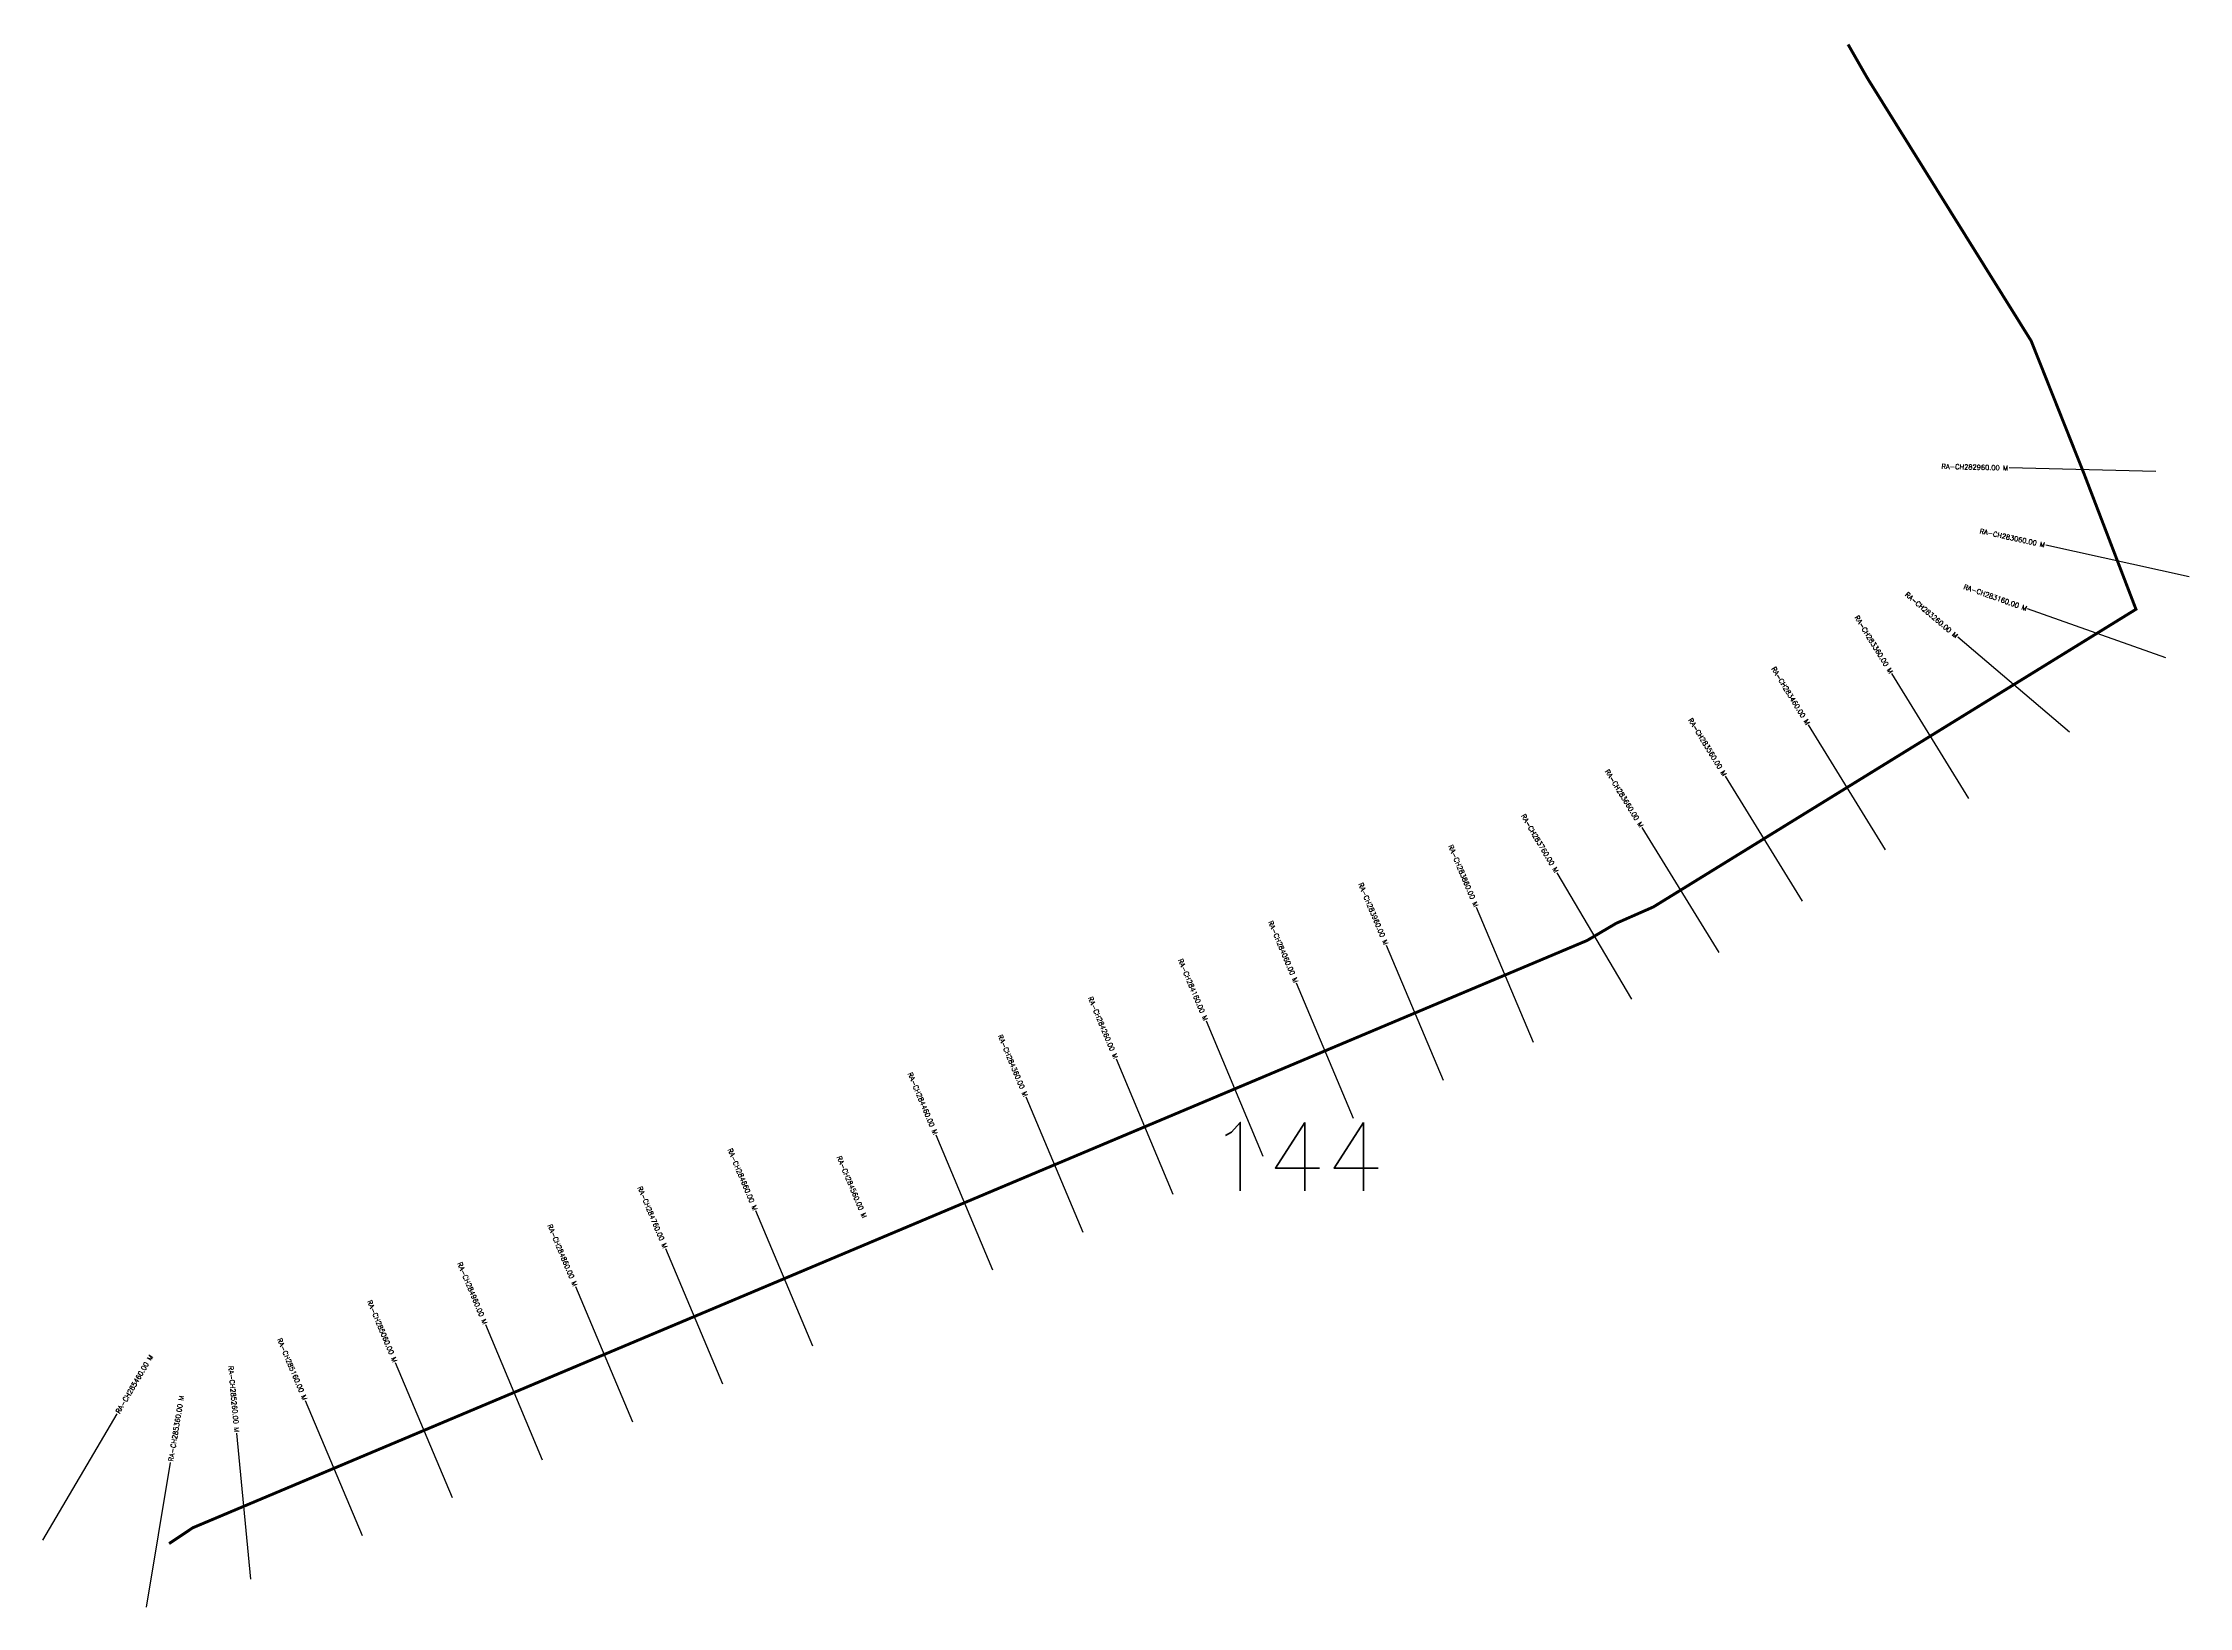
# Model space of a CAD drawing. Header units: metres. Extents: x 285123 to 288421, y 2021519 to 2023667.
# Drawn here: x 285123 to 287318, y 2022067 to 2023667 of the extents above; entities that cross this region are included whole.
import ezdxf
from ezdxf.enums import TextEntityAlignment as Align

# ---------------------------------------------------------------- set-up
doc = ezdxf.new("R2010")
doc.units = ezdxf.units.M
for name, color, linetype in [('CS', 134, 'Continuous'), ('CSMark', 6, 'Continuous'), ('NATURALLY PROTECTED', 3, 'Continuous')]:
    doc.layers.add(name, color=color, linetype=linetype)
doc.styles.get("Standard").update_dxf_attribs({"font": 'simplex.shx'})

msp = doc.modelspace()

# ---------------------------------------------------------------- linework, layer by layer
at = {"layer": 'CS'}
for p, q in [((287284.3, 2023228.6), (287134.3, 2023232.2)), ((287318.4, 2023121), (287171.9, 2023153.1)), ((287294.7, 2023037.9), (287153.3, 2023088)), ((287196, 2022961.9), (287081.7, 2023059.1)), ((287093.1, 2022894.2), (287014.4, 2023021.9)), ((287008, 2022841.7), (286929.2, 2022969.4)), ((286922.8, 2022789.2), (286844.1, 2022916.9)), ((286837.7, 2022736.7), (286759, 2022864.4)), ((286748.5, 2022689), (286672.1, 2022818.1)), ((286647.8, 2022644.6), (286589.6, 2022782.8)), ((286555.7, 2022605.8), (286497.4, 2022744)), ((286463.5, 2022566.9), (286405.3, 2022705.2)), ((286371.3, 2022528.1), (286313.1, 2022666.4)), ((286279.2, 2022489.3), (286221, 2022627.6)), ((286187, 2022450.5), (286128.8, 2022588.8)), ((286094.8, 2022411.7), (286036.6, 2022550)), ((285910.5, 2022334.1), (285852.3, 2022472.4)), ((285818.3, 2022295.3), (285760.1, 2022433.6)), ((285726.2, 2022256.5), (285668, 2022394.8)), ((285634, 2022217.7), (285575.8, 2022356)), ((285541.8, 2022178.9), (285483.6, 2022317.2)), ((285449.7, 2022140.1), (285391.5, 2022278.4)), ((285122.9, 2022135.6), (285198.7, 2022265)), ((285335.4, 2022095.8), (285321.4, 2022245.1)), ((285228.8, 2022067.4), (285253.4, 2022215.3))]:
    msp.add_line(p, q, dxfattribs=at)
at = {"layer": 'NATURALLY PROTECTED', "const_width": 3, "flags": 128}
msp.add_lwpolyline([(286969.6, 2023665.3), (286989.1, 2023631.2), (287083.6, 2023479.6), (287156.9, 2023362.1), (287211, 2023226.2), (287264.1, 2023087.7), (286770.4, 2022783.3), (286732.4, 2022766.6), (286702.6, 2022749), (285276.1, 2022148.4), (285251.9, 2022132.2)], dxfattribs=at)

# ---------------------------------------------------------------- texts
at = {"insert": (286314.7, 2022562.9), "char_height": 70, "attachment_point": 1}
msp.add_mtext_dynamic_manual_height_columns('144', width=95.172, gutter_width=1, heights=[0], dxfattribs=at)
at = {"layer": 'CSMark'}
for s, rotation, p in [('RA-CH282960.00 M', 358.6501, (287133.3, 2023232.2)), ('RA-CH283060.00 M', 347.6631, (287170.9, 2023153.3)), ('RA-CH283160.00 M', 340.5077, (287152.3, 2023088.3)), ('RA-CH283260.00 M', 319.6486, (287080.9, 2023059.7)), ('RA-CH283360.00 M', 301.6518, (287013.8, 2023022.7)), ('RA-CH283460.00 M', 301.6518, (286928.7, 2022970.2)), ('RA-CH283560.00 M', 301.6518, (286843.6, 2022917.8)), ('RA-CH283660.00 M', 301.6518, (286758.5, 2022865.3)), ('RA-CH283760.00 M', 300.6098, (286671.6, 2022819)), ('RA-CH283860.00 M', 292.8323, (286589.2, 2022783.7)), ('RA-CH283960.00 M', 292.8323, (286497.1, 2022744.9)), ('RA-CH284060.00 M', 292.8323, (286404.9, 2022706.1)), ('RA-CH284160.00 M', 292.8323, (286312.7, 2022667.3)), ('RA-CH284260.00 M', 292.8323, (286220.6, 2022628.5)), ('RA-CH284360.00 M', 292.8323, (286128.4, 2022589.7)), ('RA-CH284460.00 M', 292.8323, (286036.2, 2022550.9)), ('RA-CH284660.00 M', 292.8323, (285851.9, 2022473.3)), ('RA-CH284560.00 M', 292.8323, (285963.6, 2022465.6)), ('RA-CH284760.00 M', 292.8323, (285759.7, 2022434.5)), ('RA-CH284860.00 M', 292.8323, (285667.6, 2022395.7)), ('RA-CH284960.00 M', 292.8323, (285575.4, 2022356.9)), ('RA-CH285060.00 M', 292.8323, (285483.2, 2022318.1)), ('RA-CH285160.00 M', 292.8323, (285391.1, 2022279.3)), ('RA-CH285260.00 M', 275.3309, (285321.3, 2022246.1))]:
    msp.add_text(s, height=5, rotation=rotation, dxfattribs=at).set_placement(p, align=Align.MIDDLE_RIGHT)
for s, rotation, p in [('RA-CH285460.00 M', 59.6183, (285199.2, 2022265.9)), ('RA-CH285360.00 M', 80.5696, (285253.6, 2022216.3))]:
    msp.add_text(s, height=5, rotation=rotation, dxfattribs=at).set_placement(p, align=Align.MIDDLE_LEFT)

doc.saveas('drawing.dxf')
